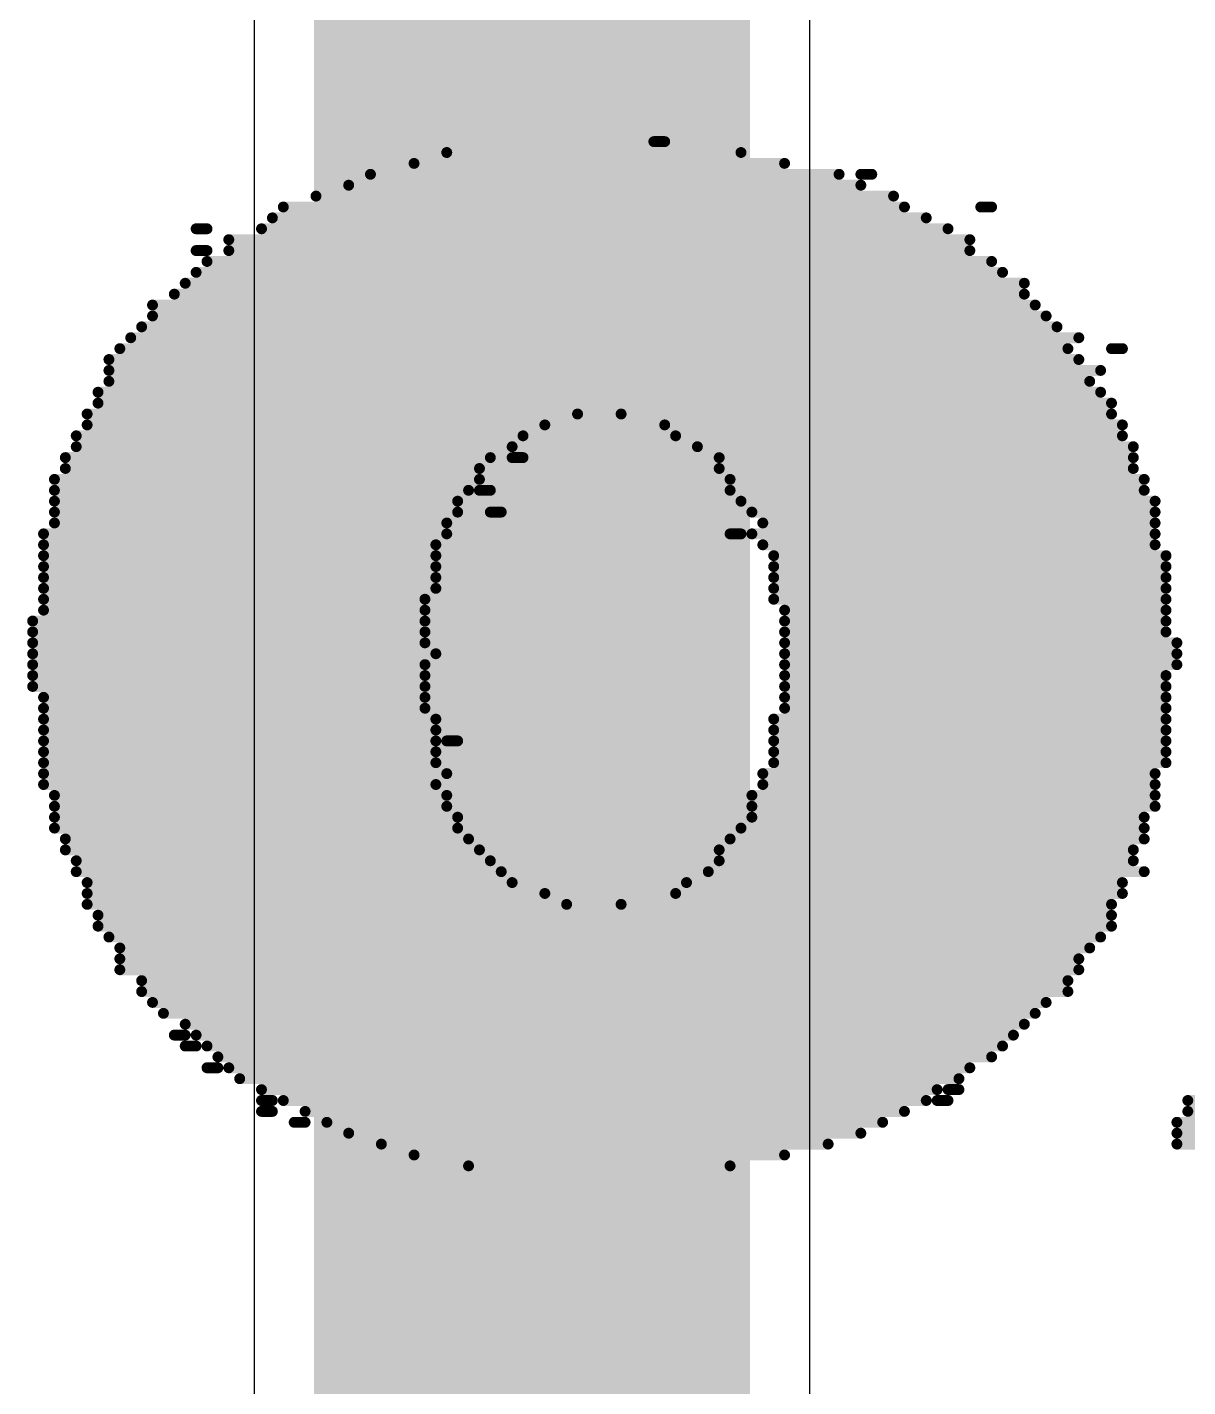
# Model space of a CAD drawing. Header units: inches. Extents: x -0.3 to 9.9, y -0.4 to 5.
# Drawn here: x 1.8735 to 1.98, y 1.3787 to 1.5035 of the extents above; entities that cross this region are included whole.
import ezdxf

# ---------------------------------------------------------------- set-up
doc = ezdxf.new("R2010")
doc.units = ezdxf.units.IN
doc.header["$MEASUREMENT"] = 0
doc.layers.add('Bottom Overlay', color=54, linetype='Continuous')
doc.layers.add('Top Layer', color=1, linetype='Continuous')

msp = doc.modelspace()

# ---------------------------------------------------------------- linework, layer by layer
at = {"layer": 'Bottom Overlay'}
for points in [[(1.912, 1.492, 0.001, 0.001, 0), (1.939, 1.492, 0.001, 0.001, 0)], [(1.931, 1.493, 0.001, 0.001, 0), (1.932, 1.493, 0.001, 0.001, 0)], [(1.909, 1.491, 0.001, 0.001, 0), (1.943, 1.491, 0.001, 0.001, 0)], [(1.905, 1.49, 0.001, 0.001, 0), (1.948, 1.49, 0.001, 0.001, 0)], [(1.95, 1.49, 0.001, 0.001, 0), (1.951, 1.49, 0.001, 0.001, 0)], [(1.903, 1.489, 0.001, 0.001, 0), (1.95, 1.489, 0.001, 0.001, 0)], [(1.897, 1.487, 0.001, 0.001, 0), (1.954, 1.487, 0.001, 0.001, 0)], [(1.9, 1.488, 0.001, 0.001, 0), (1.953, 1.488, 0.001, 0.001, 0)], [(1.961, 1.487, 0.001, 0.001, 0), (1.962, 1.487, 0.001, 0.001, 0)], [(1.896, 1.486, 0.001, 0.001, 0), (1.956, 1.486, 0.001, 0.001, 0)], [(1.889, 1.485, 0.001, 0.001, 0), (1.89, 1.485, 0.001, 0.001, 0)], [(1.895, 1.485, 0.001, 0.001, 0), (1.958, 1.485, 0.001, 0.001, 0)], [(1.892, 1.484, 0.001, 0.001, 0), (1.96, 1.484, 0.001, 0.001, 0)], [(1.889, 1.483, 0.001, 0.001, 0), (1.89, 1.483, 0.001, 0.001, 0)], [(1.89, 1.482, 0.001, 0.001, 0), (1.962, 1.482, 0.001, 0.001, 0)], [(1.892, 1.483, 0.001, 0.001, 0), (1.96, 1.483, 0.001, 0.001, 0)], [(1.889, 1.481, 0.001, 0.001, 0), (1.963, 1.481, 0.001, 0.001, 0)], [(1.888, 1.48, 0.001, 0.001, 0), (1.965, 1.48, 0.001, 0.001, 0)], [(1.887, 1.479, 0.001, 0.001, 0), (1.965, 1.479, 0.001, 0.001, 0)], [(1.885, 1.478, 0.001, 0.001, 0), (1.966, 1.478, 0.001, 0.001, 0)], [(1.885, 1.477, 0.001, 0.001, 0), (1.967, 1.477, 0.001, 0.001, 0)], [(1.884, 1.476, 0.001, 0.001, 0), (1.968, 1.476, 0.001, 0.001, 0)], [(1.883, 1.475, 0.001, 0.001, 0), (1.97, 1.475, 0.001, 0.001, 0)], [(1.882, 1.474, 0.001, 0.001, 0), (1.969, 1.474, 0.001, 0.001, 0)], [(1.973, 1.474, 0.001, 0.001, 0), (1.974, 1.474, 0.001, 0.001, 0)], [(1.881, 1.473, 0.001, 0.001, 0), (1.97, 1.473, 0.001, 0.001, 0)], [(1.881, 1.472, 0.001, 0.001, 0), (1.972, 1.472, 0.001, 0.001, 0)], [(1.881, 1.471, 0.001, 0.001, 0), (1.971, 1.471, 0.001, 0.001, 0)], [(1.88, 1.47, 0.001, 0.001, 0), (1.972, 1.47, 0.001, 0.001, 0)], [(1.88, 1.469, 0.001, 0.001, 0), (1.973, 1.469, 0.001, 0.001, 0)], [(1.879, 1.468, 0.001, 0.001, 0), (1.924, 1.468, 0.001, 0.001, 0)], [(1.879, 1.467, 0.001, 0.001, 0), (1.921, 1.467, 0.001, 0.001, 0)], [(1.928, 1.468, 0.001, 0.001, 0), (1.973, 1.468, 0.001, 0.001, 0)], [(1.932, 1.467, 0.001, 0.001, 0), (1.974, 1.467, 0.001, 0.001, 0)], [(1.878, 1.466, 0.001, 0.001, 0), (1.919, 1.466, 0.001, 0.001, 0)], [(1.933, 1.466, 0.001, 0.001, 0), (1.974, 1.466, 0.001, 0.001, 0)], [(1.878, 1.465, 0.001, 0.001, 0), (1.918, 1.465, 0.001, 0.001, 0)], [(1.935, 1.465, 0.001, 0.001, 0), (1.975, 1.465, 0.001, 0.001, 0)], [(1.877, 1.464, 0.001, 0.001, 0), (1.916, 1.464, 0.001, 0.001, 0)], [(1.918, 1.464, 0.001, 0.001, 0), (1.919, 1.464, 0.001, 0.001, 0)], [(1.937, 1.464, 0.001, 0.001, 0), (1.975, 1.464, 0.001, 0.001, 0)], [(1.876, 1.462, 0.001, 0.001, 0), (1.915, 1.462, 0.001, 0.001, 0)], [(1.877, 1.463, 0.001, 0.001, 0), (1.915, 1.463, 0.001, 0.001, 0)], [(1.937, 1.463, 0.001, 0.001, 0), (1.975, 1.463, 0.001, 0.001, 0)], [(1.938, 1.462, 0.001, 0.001, 0), (1.976, 1.462, 0.001, 0.001, 0)], [(1.876, 1.461, 0.001, 0.001, 0), (1.914, 1.461, 0.001, 0.001, 0)], [(1.915, 1.461, 0.001, 0.001, 0), (1.916, 1.461, 0.001, 0.001, 0)], [(1.938, 1.461, 0.001, 0.001, 0), (1.976, 1.461, 0.001, 0.001, 0)], [(1.876, 1.46, 0.001, 0.001, 0), (1.913, 1.46, 0.001, 0.001, 0)], [(1.939, 1.46, 0.001, 0.001, 0), (1.977, 1.46, 0.001, 0.001, 0)], [(1.876, 1.459, 0.001, 0.001, 0), (1.913, 1.459, 0.001, 0.001, 0)], [(1.916, 1.459, 0.001, 0.001, 0), (1.917, 1.459, 0.001, 0.001, 0)], [(1.94, 1.459, 0.001, 0.001, 0), (1.977, 1.459, 0.001, 0.001, 0)], [(1.875, 1.457, 0.001, 0.001, 0), (1.912, 1.457, 0.001, 0.001, 0)], [(1.876, 1.458, 0.001, 0.001, 0), (1.912, 1.458, 0.001, 0.001, 0)], [(1.938, 1.457, 0.001, 0.001, 0), (1.939, 1.457, 0.001, 0.001, 0)], [(1.94, 1.457, 0.001, 0.001, 0), (1.977, 1.457, 0.001, 0.001, 0)], [(1.941, 1.458, 0.001, 0.001, 0), (1.977, 1.458, 0.001, 0.001, 0)], [(1.875, 1.456, 0.001, 0.001, 0), (1.911, 1.456, 0.001, 0.001, 0)], [(1.941, 1.456, 0.001, 0.001, 0), (1.977, 1.456, 0.001, 0.001, 0)], [(1.875, 1.455, 0.001, 0.001, 0), (1.911, 1.455, 0.001, 0.001, 0)], [(1.942, 1.455, 0.001, 0.001, 0), (1.978, 1.455, 0.001, 0.001, 0)], [(1.875, 1.454, 0.001, 0.001, 0), (1.911, 1.454, 0.001, 0.001, 0)], [(1.942, 1.454, 0.001, 0.001, 0), (1.978, 1.454, 0.001, 0.001, 0)], [(1.875, 1.453, 0.001, 0.001, 0), (1.911, 1.453, 0.001, 0.001, 0)], [(1.875, 1.452, 0.001, 0.001, 0), (1.911, 1.452, 0.001, 0.001, 0)], [(1.942, 1.453, 0.001, 0.001, 0), (1.978, 1.453, 0.001, 0.001, 0)], [(1.942, 1.452, 0.001, 0.001, 0), (1.978, 1.452, 0.001, 0.001, 0)], [(1.875, 1.451, 0.001, 0.001, 0), (1.91, 1.451, 0.001, 0.001, 0)], [(1.942, 1.451, 0.001, 0.001, 0), (1.978, 1.451, 0.001, 0.001, 0)], [(1.875, 1.45, 0.001, 0.001, 0), (1.91, 1.45, 0.001, 0.001, 0)], [(1.943, 1.45, 0.001, 0.001, 0), (1.978, 1.45, 0.001, 0.001, 0)], [(1.874, 1.449, 0.001, 0.001, 0), (1.91, 1.449, 0.001, 0.001, 0)], [(1.943, 1.449, 0.001, 0.001, 0), (1.978, 1.449, 0.001, 0.001, 0)], [(1.874, 1.448, 0.001, 0.001, 0), (1.91, 1.448, 0.001, 0.001, 0)], [(1.874, 1.447, 0.001, 0.001, 0), (1.91, 1.447, 0.001, 0.001, 0)], [(1.943, 1.448, 0.001, 0.001, 0), (1.978, 1.448, 0.001, 0.001, 0)], [(1.943, 1.447, 0.001, 0.001, 0), (1.979, 1.447, 0.001, 0.001, 0)], [(1.874, 1.446, 0.001, 0.001, 0), (1.911, 1.446, 0.001, 0.001, 0)], [(1.943, 1.446, 0.001, 0.001, 0), (1.979, 1.446, 0.001, 0.001, 0)], [(1.874, 1.445, 0.001, 0.001, 0), (1.91, 1.445, 0.001, 0.001, 0)], [(1.943, 1.445, 0.001, 0.001, 0), (1.979, 1.445, 0.001, 0.001, 0)], [(1.874, 1.444, 0.001, 0.001, 0), (1.91, 1.444, 0.001, 0.001, 0)], [(1.943, 1.444, 0.001, 0.001, 0), (1.978, 1.444, 0.001, 0.001, 0)], [(1.874, 1.443, 0.001, 0.001, 0), (1.91, 1.443, 0.001, 0.001, 0)], [(1.875, 1.442, 0.001, 0.001, 0), (1.91, 1.442, 0.001, 0.001, 0)], [(1.943, 1.443, 0.001, 0.001, 0), (1.978, 1.443, 0.001, 0.001, 0)], [(1.943, 1.442, 0.001, 0.001, 0), (1.978, 1.442, 0.001, 0.001, 0)], [(1.875, 1.441, 0.001, 0.001, 0), (1.91, 1.441, 0.001, 0.001, 0)], [(1.943, 1.441, 0.001, 0.001, 0), (1.978, 1.441, 0.001, 0.001, 0)], [(1.875, 1.44, 0.001, 0.001, 0), (1.911, 1.44, 0.001, 0.001, 0)], [(1.942, 1.44, 0.001, 0.001, 0), (1.978, 1.44, 0.001, 0.001, 0)], [(1.875, 1.439, 0.001, 0.001, 0), (1.911, 1.439, 0.001, 0.001, 0)], [(1.942, 1.439, 0.001, 0.001, 0), (1.978, 1.439, 0.001, 0.001, 0)], [(1.875, 1.438, 0.001, 0.001, 0), (1.911, 1.438, 0.001, 0.001, 0)], [(1.875, 1.437, 0.001, 0.001, 0), (1.911, 1.437, 0.001, 0.001, 0)], [(1.912, 1.438, 0.001, 0.001, 0), (1.913, 1.438, 0.001, 0.001, 0)], [(1.942, 1.438, 0.001, 0.001, 0), (1.978, 1.438, 0.001, 0.001, 0)], [(1.942, 1.437, 0.001, 0.001, 0), (1.978, 1.437, 0.001, 0.001, 0)], [(1.875, 1.436, 0.001, 0.001, 0), (1.911, 1.436, 0.001, 0.001, 0)], [(1.942, 1.436, 0.001, 0.001, 0), (1.978, 1.436, 0.001, 0.001, 0)], [(1.875, 1.435, 0.001, 0.001, 0), (1.912, 1.435, 0.001, 0.001, 0)], [(1.941, 1.435, 0.001, 0.001, 0), (1.977, 1.435, 0.001, 0.001, 0)], [(1.875, 1.434, 0.001, 0.001, 0), (1.911, 1.434, 0.001, 0.001, 0)], [(1.941, 1.434, 0.001, 0.001, 0), (1.977, 1.434, 0.001, 0.001, 0)], [(1.876, 1.433, 0.001, 0.001, 0), (1.912, 1.433, 0.001, 0.001, 0)], [(1.876, 1.432, 0.001, 0.001, 0), (1.912, 1.432, 0.001, 0.001, 0)], [(1.94, 1.433, 0.001, 0.001, 0), (1.977, 1.433, 0.001, 0.001, 0)], [(1.94, 1.432, 0.001, 0.001, 0), (1.977, 1.432, 0.001, 0.001, 0)], [(1.876, 1.431, 0.001, 0.001, 0), (1.913, 1.431, 0.001, 0.001, 0)], [(1.94, 1.431, 0.001, 0.001, 0), (1.976, 1.431, 0.001, 0.001, 0)], [(1.876, 1.43, 0.001, 0.001, 0), (1.913, 1.43, 0.001, 0.001, 0)], [(1.939, 1.43, 0.001, 0.001, 0), (1.976, 1.43, 0.001, 0.001, 0)], [(1.877, 1.429, 0.001, 0.001, 0), (1.914, 1.429, 0.001, 0.001, 0)], [(1.938, 1.429, 0.001, 0.001, 0), (1.976, 1.429, 0.001, 0.001, 0)], [(1.877, 1.428, 0.001, 0.001, 0), (1.915, 1.428, 0.001, 0.001, 0)], [(1.878, 1.427, 0.001, 0.001, 0), (1.916, 1.427, 0.001, 0.001, 0)], [(1.937, 1.428, 0.001, 0.001, 0), (1.975, 1.428, 0.001, 0.001, 0)], [(1.937, 1.427, 0.001, 0.001, 0), (1.975, 1.427, 0.001, 0.001, 0)], [(1.878, 1.426, 0.001, 0.001, 0), (1.917, 1.426, 0.001, 0.001, 0)], [(1.936, 1.426, 0.001, 0.001, 0), (1.976, 1.426, 0.001, 0.001, 0)], [(1.879, 1.425, 0.001, 0.001, 0), (1.918, 1.425, 0.001, 0.001, 0)], [(1.934, 1.425, 0.001, 0.001, 0), (1.974, 1.425, 0.001, 0.001, 0)], [(1.879, 1.424, 0.001, 0.001, 0), (1.921, 1.424, 0.001, 0.001, 0)], [(1.933, 1.424, 0.001, 0.001, 0), (1.974, 1.424, 0.001, 0.001, 0)], [(1.879, 1.423, 0.001, 0.001, 0), (1.923, 1.423, 0.001, 0.001, 0)], [(1.88, 1.422, 0.001, 0.001, 0), (1.973, 1.422, 0.001, 0.001, 0)], [(1.928, 1.423, 0.001, 0.001, 0), (1.973, 1.423, 0.001, 0.001, 0)], [(1.88, 1.421, 0.001, 0.001, 0), (1.973, 1.421, 0.001, 0.001, 0)], [(1.881, 1.42, 0.001, 0.001, 0), (1.972, 1.42, 0.001, 0.001, 0)], [(1.882, 1.419, 0.001, 0.001, 0), (1.971, 1.419, 0.001, 0.001, 0)], [(1.882, 1.418, 0.001, 0.001, 0), (1.97, 1.418, 0.001, 0.001, 0)], [(1.882, 1.417, 0.001, 0.001, 0), (1.97, 1.417, 0.001, 0.001, 0)], [(1.884, 1.416, 0.001, 0.001, 0), (1.969, 1.416, 0.001, 0.001, 0)], [(1.884, 1.415, 0.001, 0.001, 0), (1.969, 1.415, 0.001, 0.001, 0)], [(1.885, 1.414, 0.001, 0.001, 0), (1.967, 1.414, 0.001, 0.001, 0)], [(1.886, 1.413, 0.001, 0.001, 0), (1.966, 1.413, 0.001, 0.001, 0)], [(1.888, 1.412, 0.001, 0.001, 0), (1.965, 1.412, 0.001, 0.001, 0)], [(1.887, 1.411, 0.001, 0.001, 0), (1.888, 1.411, 0.001, 0.001, 0)], [(1.889, 1.411, 0.001, 0.001, 0), (1.964, 1.411, 0.001, 0.001, 0)], [(1.888, 1.41, 0.001, 0.001, 0), (1.889, 1.41, 0.001, 0.001, 0)], [(1.89, 1.41, 0.001, 0.001, 0), (1.963, 1.41, 0.001, 0.001, 0)], [(1.891, 1.409, 0.001, 0.001, 0), (1.962, 1.409, 0.001, 0.001, 0)], [(1.89, 1.408, 0.001, 0.001, 0), (1.891, 1.408, 0.001, 0.001, 0)], [(1.892, 1.408, 0.001, 0.001, 0), (1.96, 1.408, 0.001, 0.001, 0)], [(1.893, 1.407, 0.001, 0.001, 0), (1.959, 1.407, 0.001, 0.001, 0)], [(1.895, 1.406, 0.001, 0.001, 0), (1.957, 1.406, 0.001, 0.001, 0)], [(1.958, 1.406, 0.001, 0.001, 0), (1.959, 1.406, 0.001, 0.001, 0)], [(1.895, 1.405, 0.001, 0.001, 0), (1.896, 1.405, 0.001, 0.001, 0)], [(1.897, 1.405, 0.001, 0.001, 0), (1.956, 1.405, 0.001, 0.001, 0)], [(1.957, 1.405, 0.001, 0.001, 0), (1.958, 1.405, 0.001, 0.001, 0)], [(1.98, 1.405, 0.001, 0.001, 0), (2.025, 1.405, 0.001, 0.001, 0)], [(1.895, 1.404, 0.001, 0.001, 0), (1.896, 1.404, 0.001, 0.001, 0)], [(1.899, 1.404, 0.001, 0.001, 0), (1.954, 1.404, 0.001, 0.001, 0)], [(1.98, 1.404, 0.001, 0.001, 0), (2.026, 1.404, 0.001, 0.001, 0)], [(1.898, 1.403, 0.001, 0.001, 0), (1.899, 1.403, 0.001, 0.001, 0)], [(1.901, 1.403, 0.001, 0.001, 0), (1.952, 1.403, 0.001, 0.001, 0)], [(1.903, 1.402, 0.001, 0.001, 0), (1.95, 1.402, 0.001, 0.001, 0)], [(1.979, 1.403, 0.001, 0.001, 0), (2.024, 1.403, 0.001, 0.001, 0)], [(1.979, 1.402, 0.001, 0.001, 0), (2.024, 1.402, 0.001, 0.001, 0)], [(1.906, 1.401, 0.001, 0.001, 0), (1.947, 1.401, 0.001, 0.001, 0)], [(1.979, 1.401, 0.001, 0.001, 0), (2.023, 1.401, 0.001, 0.001, 0)], [(1.909, 1.4, 0.001, 0.001, 0), (1.943, 1.4, 0.001, 0.001, 0)], [(1.914, 1.399, 0.001, 0.001, 0), (1.938, 1.399, 0.001, 0.001, 0)]]:
    msp.add_lwpolyline(points, format="xyseb", dxfattribs=at)
for points in [[(1.91175, 1.492, 0.0005, 0.0005, 1), (1.91225, 1.492, 0.0005, 0.0005, 1)], [(1.93075, 1.493, 0.0005, 0.0005, 1), (1.93125, 1.493, 0.0005, 0.0005, 1)], [(1.93175, 1.493, 0.0005, 0.0005, 1), (1.93225, 1.493, 0.0005, 0.0005, 1)], [(1.93875, 1.492, 0.0005, 0.0005, 1), (1.93925, 1.492, 0.0005, 0.0005, 1)], [(1.90875, 1.491, 0.0005, 0.0005, 1), (1.90925, 1.491, 0.0005, 0.0005, 1)], [(1.94275, 1.491, 0.0005, 0.0005, 1), (1.94325, 1.491, 0.0005, 0.0005, 1)], [(1.90475, 1.49, 0.0005, 0.0005, 1), (1.90525, 1.49, 0.0005, 0.0005, 1)], [(1.94775, 1.49, 0.0005, 0.0005, 1), (1.94825, 1.49, 0.0005, 0.0005, 1)], [(1.94975, 1.49, 0.0005, 0.0005, 1), (1.95025, 1.49, 0.0005, 0.0005, 1)], [(1.95075, 1.49, 0.0005, 0.0005, 1), (1.95125, 1.49, 0.0005, 0.0005, 1)], [(1.90275, 1.489, 0.0005, 0.0005, 1), (1.90325, 1.489, 0.0005, 0.0005, 1)], [(1.94975, 1.489, 0.0005, 0.0005, 1), (1.95025, 1.489, 0.0005, 0.0005, 1)], [(1.89675, 1.487, 0.0005, 0.0005, 1), (1.89725, 1.487, 0.0005, 0.0005, 1)], [(1.89975, 1.488, 0.0005, 0.0005, 1), (1.90025, 1.488, 0.0005, 0.0005, 1)], [(1.95275, 1.488, 0.0005, 0.0005, 1), (1.95325, 1.488, 0.0005, 0.0005, 1)], [(1.95375, 1.487, 0.0005, 0.0005, 1), (1.95425, 1.487, 0.0005, 0.0005, 1)], [(1.96075, 1.487, 0.0005, 0.0005, 1), (1.96125, 1.487, 0.0005, 0.0005, 1)], [(1.96175, 1.487, 0.0005, 0.0005, 1), (1.96225, 1.487, 0.0005, 0.0005, 1)], [(1.89575, 1.486, 0.0005, 0.0005, 1), (1.89625, 1.486, 0.0005, 0.0005, 1)], [(1.95575, 1.486, 0.0005, 0.0005, 1), (1.95625, 1.486, 0.0005, 0.0005, 1)], [(1.88875, 1.485, 0.0005, 0.0005, 1), (1.88925, 1.485, 0.0005, 0.0005, 1)], [(1.88975, 1.485, 0.0005, 0.0005, 1), (1.89025, 1.485, 0.0005, 0.0005, 1)], [(1.89475, 1.485, 0.0005, 0.0005, 1), (1.89525, 1.485, 0.0005, 0.0005, 1)], [(1.95775, 1.485, 0.0005, 0.0005, 1), (1.95825, 1.485, 0.0005, 0.0005, 1)], [(1.89175, 1.484, 0.0005, 0.0005, 1), (1.89225, 1.484, 0.0005, 0.0005, 1)], [(1.95975, 1.484, 0.0005, 0.0005, 1), (1.96025, 1.484, 0.0005, 0.0005, 1)], [(1.88875, 1.483, 0.0005, 0.0005, 1), (1.88925, 1.483, 0.0005, 0.0005, 1)], [(1.88975, 1.483, 0.0005, 0.0005, 1), (1.89025, 1.483, 0.0005, 0.0005, 1)], [(1.88975, 1.482, 0.0005, 0.0005, 1), (1.89025, 1.482, 0.0005, 0.0005, 1)], [(1.89175, 1.483, 0.0005, 0.0005, 1), (1.89225, 1.483, 0.0005, 0.0005, 1)], [(1.95975, 1.483, 0.0005, 0.0005, 1), (1.96025, 1.483, 0.0005, 0.0005, 1)], [(1.96175, 1.482, 0.0005, 0.0005, 1), (1.96225, 1.482, 0.0005, 0.0005, 1)], [(1.88875, 1.481, 0.0005, 0.0005, 1), (1.88925, 1.481, 0.0005, 0.0005, 1)], [(1.96275, 1.481, 0.0005, 0.0005, 1), (1.96325, 1.481, 0.0005, 0.0005, 1)], [(1.88775, 1.48, 0.0005, 0.0005, 1), (1.88825, 1.48, 0.0005, 0.0005, 1)], [(1.96475, 1.48, 0.0005, 0.0005, 1), (1.96525, 1.48, 0.0005, 0.0005, 1)], [(1.88675, 1.479, 0.0005, 0.0005, 1), (1.88725, 1.479, 0.0005, 0.0005, 1)], [(1.96475, 1.479, 0.0005, 0.0005, 1), (1.96525, 1.479, 0.0005, 0.0005, 1)], [(1.88475, 1.478, 0.0005, 0.0005, 1), (1.88525, 1.478, 0.0005, 0.0005, 1)], [(1.88475, 1.477, 0.0005, 0.0005, 1), (1.88525, 1.477, 0.0005, 0.0005, 1)], [(1.96575, 1.478, 0.0005, 0.0005, 1), (1.96625, 1.478, 0.0005, 0.0005, 1)], [(1.96675, 1.477, 0.0005, 0.0005, 1), (1.96725, 1.477, 0.0005, 0.0005, 1)], [(1.88375, 1.476, 0.0005, 0.0005, 1), (1.88425, 1.476, 0.0005, 0.0005, 1)], [(1.96775, 1.476, 0.0005, 0.0005, 1), (1.96825, 1.476, 0.0005, 0.0005, 1)], [(1.88275, 1.475, 0.0005, 0.0005, 1), (1.88325, 1.475, 0.0005, 0.0005, 1)], [(1.96975, 1.475, 0.0005, 0.0005, 1), (1.97025, 1.475, 0.0005, 0.0005, 1)], [(1.88175, 1.474, 0.0005, 0.0005, 1), (1.88225, 1.474, 0.0005, 0.0005, 1)], [(1.96875, 1.474, 0.0005, 0.0005, 1), (1.96925, 1.474, 0.0005, 0.0005, 1)], [(1.97275, 1.474, 0.0005, 0.0005, 1), (1.97325, 1.474, 0.0005, 0.0005, 1)], [(1.97375, 1.474, 0.0005, 0.0005, 1), (1.97425, 1.474, 0.0005, 0.0005, 1)], [(1.88075, 1.473, 0.0005, 0.0005, 1), (1.88125, 1.473, 0.0005, 0.0005, 1)], [(1.88075, 1.472, 0.0005, 0.0005, 1), (1.88125, 1.472, 0.0005, 0.0005, 1)], [(1.96975, 1.473, 0.0005, 0.0005, 1), (1.97025, 1.473, 0.0005, 0.0005, 1)], [(1.97175, 1.472, 0.0005, 0.0005, 1), (1.97225, 1.472, 0.0005, 0.0005, 1)], [(1.88075, 1.471, 0.0005, 0.0005, 1), (1.88125, 1.471, 0.0005, 0.0005, 1)], [(1.97075, 1.471, 0.0005, 0.0005, 1), (1.97125, 1.471, 0.0005, 0.0005, 1)], [(1.87975, 1.47, 0.0005, 0.0005, 1), (1.88025, 1.47, 0.0005, 0.0005, 1)], [(1.97175, 1.47, 0.0005, 0.0005, 1), (1.97225, 1.47, 0.0005, 0.0005, 1)], [(1.87975, 1.469, 0.0005, 0.0005, 1), (1.88025, 1.469, 0.0005, 0.0005, 1)], [(1.97275, 1.469, 0.0005, 0.0005, 1), (1.97325, 1.469, 0.0005, 0.0005, 1)], [(1.87875, 1.468, 0.0005, 0.0005, 1), (1.87925, 1.468, 0.0005, 0.0005, 1)], [(1.87875, 1.467, 0.0005, 0.0005, 1), (1.87925, 1.467, 0.0005, 0.0005, 1)], [(1.92075, 1.467, 0.0005, 0.0005, 1), (1.92125, 1.467, 0.0005, 0.0005, 1)], [(1.92375, 1.468, 0.0005, 0.0005, 1), (1.92425, 1.468, 0.0005, 0.0005, 1)], [(1.92775, 1.468, 0.0005, 0.0005, 1), (1.92825, 1.468, 0.0005, 0.0005, 1)], [(1.93175, 1.467, 0.0005, 0.0005, 1), (1.93225, 1.467, 0.0005, 0.0005, 1)], [(1.97275, 1.468, 0.0005, 0.0005, 1), (1.97325, 1.468, 0.0005, 0.0005, 1)], [(1.97375, 1.467, 0.0005, 0.0005, 1), (1.97425, 1.467, 0.0005, 0.0005, 1)], [(1.87775, 1.466, 0.0005, 0.0005, 1), (1.87825, 1.466, 0.0005, 0.0005, 1)], [(1.91875, 1.466, 0.0005, 0.0005, 1), (1.91925, 1.466, 0.0005, 0.0005, 1)], [(1.93275, 1.466, 0.0005, 0.0005, 1), (1.93325, 1.466, 0.0005, 0.0005, 1)], [(1.97375, 1.466, 0.0005, 0.0005, 1), (1.97425, 1.466, 0.0005, 0.0005, 1)], [(1.87775, 1.465, 0.0005, 0.0005, 1), (1.87825, 1.465, 0.0005, 0.0005, 1)], [(1.91775, 1.465, 0.0005, 0.0005, 1), (1.91825, 1.465, 0.0005, 0.0005, 1)], [(1.93475, 1.465, 0.0005, 0.0005, 1), (1.93525, 1.465, 0.0005, 0.0005, 1)], [(1.97475, 1.465, 0.0005, 0.0005, 1), (1.97525, 1.465, 0.0005, 0.0005, 1)], [(1.87675, 1.464, 0.0005, 0.0005, 1), (1.87725, 1.464, 0.0005, 0.0005, 1)], [(1.91575, 1.464, 0.0005, 0.0005, 1), (1.91625, 1.464, 0.0005, 0.0005, 1)], [(1.91775, 1.464, 0.0005, 0.0005, 1), (1.91825, 1.464, 0.0005, 0.0005, 1)], [(1.91875, 1.464, 0.0005, 0.0005, 1), (1.91925, 1.464, 0.0005, 0.0005, 1)], [(1.93675, 1.464, 0.0005, 0.0005, 1), (1.93725, 1.464, 0.0005, 0.0005, 1)], [(1.97475, 1.464, 0.0005, 0.0005, 1), (1.97525, 1.464, 0.0005, 0.0005, 1)], [(1.87575, 1.462, 0.0005, 0.0005, 1), (1.87625, 1.462, 0.0005, 0.0005, 1)], [(1.87675, 1.463, 0.0005, 0.0005, 1), (1.87725, 1.463, 0.0005, 0.0005, 1)], [(1.91475, 1.463, 0.0005, 0.0005, 1), (1.91525, 1.463, 0.0005, 0.0005, 1)], [(1.91475, 1.462, 0.0005, 0.0005, 1), (1.91525, 1.462, 0.0005, 0.0005, 1)], [(1.93675, 1.463, 0.0005, 0.0005, 1), (1.93725, 1.463, 0.0005, 0.0005, 1)], [(1.93775, 1.462, 0.0005, 0.0005, 1), (1.93825, 1.462, 0.0005, 0.0005, 1)], [(1.97475, 1.463, 0.0005, 0.0005, 1), (1.97525, 1.463, 0.0005, 0.0005, 1)], [(1.97575, 1.462, 0.0005, 0.0005, 1), (1.97625, 1.462, 0.0005, 0.0005, 1)], [(1.87575, 1.461, 0.0005, 0.0005, 1), (1.87625, 1.461, 0.0005, 0.0005, 1)], [(1.91375, 1.461, 0.0005, 0.0005, 1), (1.91425, 1.461, 0.0005, 0.0005, 1)], [(1.91475, 1.461, 0.0005, 0.0005, 1), (1.91525, 1.461, 0.0005, 0.0005, 1)], [(1.91575, 1.461, 0.0005, 0.0005, 1), (1.91625, 1.461, 0.0005, 0.0005, 1)], [(1.93775, 1.461, 0.0005, 0.0005, 1), (1.93825, 1.461, 0.0005, 0.0005, 1)], [(1.97575, 1.461, 0.0005, 0.0005, 1), (1.97625, 1.461, 0.0005, 0.0005, 1)], [(1.87575, 1.46, 0.0005, 0.0005, 1), (1.87625, 1.46, 0.0005, 0.0005, 1)], [(1.91275, 1.46, 0.0005, 0.0005, 1), (1.91325, 1.46, 0.0005, 0.0005, 1)], [(1.93875, 1.46, 0.0005, 0.0005, 1), (1.93925, 1.46, 0.0005, 0.0005, 1)], [(1.97675, 1.46, 0.0005, 0.0005, 1), (1.97725, 1.46, 0.0005, 0.0005, 1)], [(1.87575, 1.459, 0.0005, 0.0005, 1), (1.87625, 1.459, 0.0005, 0.0005, 1)], [(1.91275, 1.459, 0.0005, 0.0005, 1), (1.91325, 1.459, 0.0005, 0.0005, 1)], [(1.91575, 1.459, 0.0005, 0.0005, 1), (1.91625, 1.459, 0.0005, 0.0005, 1)], [(1.91675, 1.459, 0.0005, 0.0005, 1), (1.91725, 1.459, 0.0005, 0.0005, 1)], [(1.93975, 1.459, 0.0005, 0.0005, 1), (1.94025, 1.459, 0.0005, 0.0005, 1)], [(1.97675, 1.459, 0.0005, 0.0005, 1), (1.97725, 1.459, 0.0005, 0.0005, 1)], [(1.87475, 1.457, 0.0005, 0.0005, 1), (1.87525, 1.457, 0.0005, 0.0005, 1)], [(1.87575, 1.458, 0.0005, 0.0005, 1), (1.87625, 1.458, 0.0005, 0.0005, 1)], [(1.91175, 1.458, 0.0005, 0.0005, 1), (1.91225, 1.458, 0.0005, 0.0005, 1)], [(1.91175, 1.457, 0.0005, 0.0005, 1), (1.91225, 1.457, 0.0005, 0.0005, 1)], [(1.93775, 1.457, 0.0005, 0.0005, 1), (1.93825, 1.457, 0.0005, 0.0005, 1)], [(1.93875, 1.457, 0.0005, 0.0005, 1), (1.93925, 1.457, 0.0005, 0.0005, 1)], [(1.93975, 1.457, 0.0005, 0.0005, 1), (1.94025, 1.457, 0.0005, 0.0005, 1)], [(1.94075, 1.458, 0.0005, 0.0005, 1), (1.94125, 1.458, 0.0005, 0.0005, 1)], [(1.97675, 1.458, 0.0005, 0.0005, 1), (1.97725, 1.458, 0.0005, 0.0005, 1)], [(1.97675, 1.457, 0.0005, 0.0005, 1), (1.97725, 1.457, 0.0005, 0.0005, 1)], [(1.87475, 1.456, 0.0005, 0.0005, 1), (1.87525, 1.456, 0.0005, 0.0005, 1)], [(1.91075, 1.456, 0.0005, 0.0005, 1), (1.91125, 1.456, 0.0005, 0.0005, 1)], [(1.94075, 1.456, 0.0005, 0.0005, 1), (1.94125, 1.456, 0.0005, 0.0005, 1)], [(1.97675, 1.456, 0.0005, 0.0005, 1), (1.97725, 1.456, 0.0005, 0.0005, 1)], [(1.87475, 1.455, 0.0005, 0.0005, 1), (1.87525, 1.455, 0.0005, 0.0005, 1)], [(1.91075, 1.455, 0.0005, 0.0005, 1), (1.91125, 1.455, 0.0005, 0.0005, 1)], [(1.94175, 1.455, 0.0005, 0.0005, 1), (1.94225, 1.455, 0.0005, 0.0005, 1)], [(1.97775, 1.455, 0.0005, 0.0005, 1), (1.97825, 1.455, 0.0005, 0.0005, 1)], [(1.87475, 1.454, 0.0005, 0.0005, 1), (1.87525, 1.454, 0.0005, 0.0005, 1)], [(1.91075, 1.454, 0.0005, 0.0005, 1), (1.91125, 1.454, 0.0005, 0.0005, 1)], [(1.94175, 1.454, 0.0005, 0.0005, 1), (1.94225, 1.454, 0.0005, 0.0005, 1)], [(1.97775, 1.454, 0.0005, 0.0005, 1), (1.97825, 1.454, 0.0005, 0.0005, 1)], [(1.87475, 1.453, 0.0005, 0.0005, 1), (1.87525, 1.453, 0.0005, 0.0005, 1)], [(1.87475, 1.452, 0.0005, 0.0005, 1), (1.87525, 1.452, 0.0005, 0.0005, 1)], [(1.91075, 1.453, 0.0005, 0.0005, 1), (1.91125, 1.453, 0.0005, 0.0005, 1)], [(1.91075, 1.452, 0.0005, 0.0005, 1), (1.91125, 1.452, 0.0005, 0.0005, 1)], [(1.94175, 1.453, 0.0005, 0.0005, 1), (1.94225, 1.453, 0.0005, 0.0005, 1)], [(1.94175, 1.452, 0.0005, 0.0005, 1), (1.94225, 1.452, 0.0005, 0.0005, 1)], [(1.97775, 1.453, 0.0005, 0.0005, 1), (1.97825, 1.453, 0.0005, 0.0005, 1)], [(1.97775, 1.452, 0.0005, 0.0005, 1), (1.97825, 1.452, 0.0005, 0.0005, 1)], [(1.87475, 1.451, 0.0005, 0.0005, 1), (1.87525, 1.451, 0.0005, 0.0005, 1)], [(1.90975, 1.451, 0.0005, 0.0005, 1), (1.91025, 1.451, 0.0005, 0.0005, 1)], [(1.94175, 1.451, 0.0005, 0.0005, 1), (1.94225, 1.451, 0.0005, 0.0005, 1)], [(1.97775, 1.451, 0.0005, 0.0005, 1), (1.97825, 1.451, 0.0005, 0.0005, 1)], [(1.87475, 1.45, 0.0005, 0.0005, 1), (1.87525, 1.45, 0.0005, 0.0005, 1)], [(1.90975, 1.45, 0.0005, 0.0005, 1), (1.91025, 1.45, 0.0005, 0.0005, 1)], [(1.94275, 1.45, 0.0005, 0.0005, 1), (1.94325, 1.45, 0.0005, 0.0005, 1)], [(1.97775, 1.45, 0.0005, 0.0005, 1), (1.97825, 1.45, 0.0005, 0.0005, 1)], [(1.87375, 1.449, 0.0005, 0.0005, 1), (1.87425, 1.449, 0.0005, 0.0005, 1)], [(1.90975, 1.449, 0.0005, 0.0005, 1), (1.91025, 1.449, 0.0005, 0.0005, 1)], [(1.94275, 1.449, 0.0005, 0.0005, 1), (1.94325, 1.449, 0.0005, 0.0005, 1)], [(1.97775, 1.449, 0.0005, 0.0005, 1), (1.97825, 1.449, 0.0005, 0.0005, 1)], [(1.87375, 1.448, 0.0005, 0.0005, 1), (1.87425, 1.448, 0.0005, 0.0005, 1)], [(1.87375, 1.447, 0.0005, 0.0005, 1), (1.87425, 1.447, 0.0005, 0.0005, 1)], [(1.90975, 1.448, 0.0005, 0.0005, 1), (1.91025, 1.448, 0.0005, 0.0005, 1)], [(1.90975, 1.447, 0.0005, 0.0005, 1), (1.91025, 1.447, 0.0005, 0.0005, 1)], [(1.94275, 1.448, 0.0005, 0.0005, 1), (1.94325, 1.448, 0.0005, 0.0005, 1)], [(1.94275, 1.447, 0.0005, 0.0005, 1), (1.94325, 1.447, 0.0005, 0.0005, 1)], [(1.97775, 1.448, 0.0005, 0.0005, 1), (1.97825, 1.448, 0.0005, 0.0005, 1)], [(1.97875, 1.447, 0.0005, 0.0005, 1), (1.97925, 1.447, 0.0005, 0.0005, 1)], [(1.87375, 1.446, 0.0005, 0.0005, 1), (1.87425, 1.446, 0.0005, 0.0005, 1)], [(1.91075, 1.446, 0.0005, 0.0005, 1), (1.91125, 1.446, 0.0005, 0.0005, 1)], [(1.94275, 1.446, 0.0005, 0.0005, 1), (1.94325, 1.446, 0.0005, 0.0005, 1)], [(1.97875, 1.446, 0.0005, 0.0005, 1), (1.97925, 1.446, 0.0005, 0.0005, 1)], [(1.87375, 1.445, 0.0005, 0.0005, 1), (1.87425, 1.445, 0.0005, 0.0005, 1)], [(1.90975, 1.445, 0.0005, 0.0005, 1), (1.91025, 1.445, 0.0005, 0.0005, 1)], [(1.94275, 1.445, 0.0005, 0.0005, 1), (1.94325, 1.445, 0.0005, 0.0005, 1)], [(1.97875, 1.445, 0.0005, 0.0005, 1), (1.97925, 1.445, 0.0005, 0.0005, 1)], [(1.87375, 1.444, 0.0005, 0.0005, 1), (1.87425, 1.444, 0.0005, 0.0005, 1)], [(1.90975, 1.444, 0.0005, 0.0005, 1), (1.91025, 1.444, 0.0005, 0.0005, 1)], [(1.94275, 1.444, 0.0005, 0.0005, 1), (1.94325, 1.444, 0.0005, 0.0005, 1)], [(1.97775, 1.444, 0.0005, 0.0005, 1), (1.97825, 1.444, 0.0005, 0.0005, 1)], [(1.87375, 1.443, 0.0005, 0.0005, 1), (1.87425, 1.443, 0.0005, 0.0005, 1)], [(1.87475, 1.442, 0.0005, 0.0005, 1), (1.87525, 1.442, 0.0005, 0.0005, 1)], [(1.90975, 1.443, 0.0005, 0.0005, 1), (1.91025, 1.443, 0.0005, 0.0005, 1)], [(1.90975, 1.442, 0.0005, 0.0005, 1), (1.91025, 1.442, 0.0005, 0.0005, 1)], [(1.94275, 1.443, 0.0005, 0.0005, 1), (1.94325, 1.443, 0.0005, 0.0005, 1)], [(1.94275, 1.442, 0.0005, 0.0005, 1), (1.94325, 1.442, 0.0005, 0.0005, 1)], [(1.97775, 1.443, 0.0005, 0.0005, 1), (1.97825, 1.443, 0.0005, 0.0005, 1)], [(1.97775, 1.442, 0.0005, 0.0005, 1), (1.97825, 1.442, 0.0005, 0.0005, 1)], [(1.87475, 1.441, 0.0005, 0.0005, 1), (1.87525, 1.441, 0.0005, 0.0005, 1)], [(1.90975, 1.441, 0.0005, 0.0005, 1), (1.91025, 1.441, 0.0005, 0.0005, 1)], [(1.94275, 1.441, 0.0005, 0.0005, 1), (1.94325, 1.441, 0.0005, 0.0005, 1)], [(1.97775, 1.441, 0.0005, 0.0005, 1), (1.97825, 1.441, 0.0005, 0.0005, 1)], [(1.87475, 1.44, 0.0005, 0.0005, 1), (1.87525, 1.44, 0.0005, 0.0005, 1)], [(1.91075, 1.44, 0.0005, 0.0005, 1), (1.91125, 1.44, 0.0005, 0.0005, 1)], [(1.94175, 1.44, 0.0005, 0.0005, 1), (1.94225, 1.44, 0.0005, 0.0005, 1)], [(1.97775, 1.44, 0.0005, 0.0005, 1), (1.97825, 1.44, 0.0005, 0.0005, 1)], [(1.87475, 1.439, 0.0005, 0.0005, 1), (1.87525, 1.439, 0.0005, 0.0005, 1)], [(1.91075, 1.439, 0.0005, 0.0005, 1), (1.91125, 1.439, 0.0005, 0.0005, 1)], [(1.94175, 1.439, 0.0005, 0.0005, 1), (1.94225, 1.439, 0.0005, 0.0005, 1)], [(1.97775, 1.439, 0.0005, 0.0005, 1), (1.97825, 1.439, 0.0005, 0.0005, 1)], [(1.87475, 1.438, 0.0005, 0.0005, 1), (1.87525, 1.438, 0.0005, 0.0005, 1)], [(1.87475, 1.437, 0.0005, 0.0005, 1), (1.87525, 1.437, 0.0005, 0.0005, 1)], [(1.91075, 1.438, 0.0005, 0.0005, 1), (1.91125, 1.438, 0.0005, 0.0005, 1)], [(1.91075, 1.437, 0.0005, 0.0005, 1), (1.91125, 1.437, 0.0005, 0.0005, 1)], [(1.91175, 1.438, 0.0005, 0.0005, 1), (1.91225, 1.438, 0.0005, 0.0005, 1)], [(1.91275, 1.438, 0.0005, 0.0005, 1), (1.91325, 1.438, 0.0005, 0.0005, 1)], [(1.94175, 1.438, 0.0005, 0.0005, 1), (1.94225, 1.438, 0.0005, 0.0005, 1)], [(1.94175, 1.437, 0.0005, 0.0005, 1), (1.94225, 1.437, 0.0005, 0.0005, 1)], [(1.97775, 1.438, 0.0005, 0.0005, 1), (1.97825, 1.438, 0.0005, 0.0005, 1)], [(1.97775, 1.437, 0.0005, 0.0005, 1), (1.97825, 1.437, 0.0005, 0.0005, 1)], [(1.87475, 1.436, 0.0005, 0.0005, 1), (1.87525, 1.436, 0.0005, 0.0005, 1)], [(1.91075, 1.436, 0.0005, 0.0005, 1), (1.91125, 1.436, 0.0005, 0.0005, 1)], [(1.94175, 1.436, 0.0005, 0.0005, 1), (1.94225, 1.436, 0.0005, 0.0005, 1)], [(1.97775, 1.436, 0.0005, 0.0005, 1), (1.97825, 1.436, 0.0005, 0.0005, 1)], [(1.87475, 1.435, 0.0005, 0.0005, 1), (1.87525, 1.435, 0.0005, 0.0005, 1)], [(1.91175, 1.435, 0.0005, 0.0005, 1), (1.91225, 1.435, 0.0005, 0.0005, 1)], [(1.94075, 1.435, 0.0005, 0.0005, 1), (1.94125, 1.435, 0.0005, 0.0005, 1)], [(1.97675, 1.435, 0.0005, 0.0005, 1), (1.97725, 1.435, 0.0005, 0.0005, 1)], [(1.87475, 1.434, 0.0005, 0.0005, 1), (1.87525, 1.434, 0.0005, 0.0005, 1)], [(1.91075, 1.434, 0.0005, 0.0005, 1), (1.91125, 1.434, 0.0005, 0.0005, 1)], [(1.94075, 1.434, 0.0005, 0.0005, 1), (1.94125, 1.434, 0.0005, 0.0005, 1)], [(1.97675, 1.434, 0.0005, 0.0005, 1), (1.97725, 1.434, 0.0005, 0.0005, 1)], [(1.87575, 1.433, 0.0005, 0.0005, 1), (1.87625, 1.433, 0.0005, 0.0005, 1)], [(1.87575, 1.432, 0.0005, 0.0005, 1), (1.87625, 1.432, 0.0005, 0.0005, 1)], [(1.91175, 1.433, 0.0005, 0.0005, 1), (1.91225, 1.433, 0.0005, 0.0005, 1)], [(1.91175, 1.432, 0.0005, 0.0005, 1), (1.91225, 1.432, 0.0005, 0.0005, 1)], [(1.93975, 1.433, 0.0005, 0.0005, 1), (1.94025, 1.433, 0.0005, 0.0005, 1)], [(1.93975, 1.432, 0.0005, 0.0005, 1), (1.94025, 1.432, 0.0005, 0.0005, 1)], [(1.97675, 1.433, 0.0005, 0.0005, 1), (1.97725, 1.433, 0.0005, 0.0005, 1)], [(1.97675, 1.432, 0.0005, 0.0005, 1), (1.97725, 1.432, 0.0005, 0.0005, 1)], [(1.87575, 1.431, 0.0005, 0.0005, 1), (1.87625, 1.431, 0.0005, 0.0005, 1)], [(1.91275, 1.431, 0.0005, 0.0005, 1), (1.91325, 1.431, 0.0005, 0.0005, 1)], [(1.93975, 1.431, 0.0005, 0.0005, 1), (1.94025, 1.431, 0.0005, 0.0005, 1)], [(1.97575, 1.431, 0.0005, 0.0005, 1), (1.97625, 1.431, 0.0005, 0.0005, 1)], [(1.87575, 1.43, 0.0005, 0.0005, 1), (1.87625, 1.43, 0.0005, 0.0005, 1)], [(1.91275, 1.43, 0.0005, 0.0005, 1), (1.91325, 1.43, 0.0005, 0.0005, 1)], [(1.93875, 1.43, 0.0005, 0.0005, 1), (1.93925, 1.43, 0.0005, 0.0005, 1)], [(1.97575, 1.43, 0.0005, 0.0005, 1), (1.97625, 1.43, 0.0005, 0.0005, 1)], [(1.87675, 1.429, 0.0005, 0.0005, 1), (1.87725, 1.429, 0.0005, 0.0005, 1)], [(1.91375, 1.429, 0.0005, 0.0005, 1), (1.91425, 1.429, 0.0005, 0.0005, 1)], [(1.93775, 1.429, 0.0005, 0.0005, 1), (1.93825, 1.429, 0.0005, 0.0005, 1)], [(1.97575, 1.429, 0.0005, 0.0005, 1), (1.97625, 1.429, 0.0005, 0.0005, 1)], [(1.87675, 1.428, 0.0005, 0.0005, 1), (1.87725, 1.428, 0.0005, 0.0005, 1)], [(1.87775, 1.427, 0.0005, 0.0005, 1), (1.87825, 1.427, 0.0005, 0.0005, 1)], [(1.91475, 1.428, 0.0005, 0.0005, 1), (1.91525, 1.428, 0.0005, 0.0005, 1)], [(1.91575, 1.427, 0.0005, 0.0005, 1), (1.91625, 1.427, 0.0005, 0.0005, 1)], [(1.93675, 1.428, 0.0005, 0.0005, 1), (1.93725, 1.428, 0.0005, 0.0005, 1)], [(1.93675, 1.427, 0.0005, 0.0005, 1), (1.93725, 1.427, 0.0005, 0.0005, 1)], [(1.97475, 1.428, 0.0005, 0.0005, 1), (1.97525, 1.428, 0.0005, 0.0005, 1)], [(1.97475, 1.427, 0.0005, 0.0005, 1), (1.97525, 1.427, 0.0005, 0.0005, 1)], [(1.87775, 1.426, 0.0005, 0.0005, 1), (1.87825, 1.426, 0.0005, 0.0005, 1)], [(1.91675, 1.426, 0.0005, 0.0005, 1), (1.91725, 1.426, 0.0005, 0.0005, 1)], [(1.93575, 1.426, 0.0005, 0.0005, 1), (1.93625, 1.426, 0.0005, 0.0005, 1)], [(1.97575, 1.426, 0.0005, 0.0005, 1), (1.97625, 1.426, 0.0005, 0.0005, 1)], [(1.87875, 1.425, 0.0005, 0.0005, 1), (1.87925, 1.425, 0.0005, 0.0005, 1)], [(1.91775, 1.425, 0.0005, 0.0005, 1), (1.91825, 1.425, 0.0005, 0.0005, 1)], [(1.93375, 1.425, 0.0005, 0.0005, 1), (1.93425, 1.425, 0.0005, 0.0005, 1)], [(1.97375, 1.425, 0.0005, 0.0005, 1), (1.97425, 1.425, 0.0005, 0.0005, 1)], [(1.87875, 1.424, 0.0005, 0.0005, 1), (1.87925, 1.424, 0.0005, 0.0005, 1)], [(1.92075, 1.424, 0.0005, 0.0005, 1), (1.92125, 1.424, 0.0005, 0.0005, 1)], [(1.93275, 1.424, 0.0005, 0.0005, 1), (1.93325, 1.424, 0.0005, 0.0005, 1)], [(1.97375, 1.424, 0.0005, 0.0005, 1), (1.97425, 1.424, 0.0005, 0.0005, 1)], [(1.87875, 1.423, 0.0005, 0.0005, 1), (1.87925, 1.423, 0.0005, 0.0005, 1)], [(1.87975, 1.422, 0.0005, 0.0005, 1), (1.88025, 1.422, 0.0005, 0.0005, 1)], [(1.92275, 1.423, 0.0005, 0.0005, 1), (1.92325, 1.423, 0.0005, 0.0005, 1)], [(1.92775, 1.423, 0.0005, 0.0005, 1), (1.92825, 1.423, 0.0005, 0.0005, 1)], [(1.97275, 1.423, 0.0005, 0.0005, 1), (1.97325, 1.423, 0.0005, 0.0005, 1)], [(1.97275, 1.422, 0.0005, 0.0005, 1), (1.97325, 1.422, 0.0005, 0.0005, 1)], [(1.87975, 1.421, 0.0005, 0.0005, 1), (1.88025, 1.421, 0.0005, 0.0005, 1)], [(1.97275, 1.421, 0.0005, 0.0005, 1), (1.97325, 1.421, 0.0005, 0.0005, 1)], [(1.88075, 1.42, 0.0005, 0.0005, 1), (1.88125, 1.42, 0.0005, 0.0005, 1)], [(1.97175, 1.42, 0.0005, 0.0005, 1), (1.97225, 1.42, 0.0005, 0.0005, 1)], [(1.88175, 1.419, 0.0005, 0.0005, 1), (1.88225, 1.419, 0.0005, 0.0005, 1)], [(1.97075, 1.419, 0.0005, 0.0005, 1), (1.97125, 1.419, 0.0005, 0.0005, 1)], [(1.88175, 1.418, 0.0005, 0.0005, 1), (1.88225, 1.418, 0.0005, 0.0005, 1)], [(1.88175, 1.417, 0.0005, 0.0005, 1), (1.88225, 1.417, 0.0005, 0.0005, 1)], [(1.96975, 1.418, 0.0005, 0.0005, 1), (1.97025, 1.418, 0.0005, 0.0005, 1)], [(1.96975, 1.417, 0.0005, 0.0005, 1), (1.97025, 1.417, 0.0005, 0.0005, 1)], [(1.88375, 1.416, 0.0005, 0.0005, 1), (1.88425, 1.416, 0.0005, 0.0005, 1)], [(1.96875, 1.416, 0.0005, 0.0005, 1), (1.96925, 1.416, 0.0005, 0.0005, 1)], [(1.88375, 1.415, 0.0005, 0.0005, 1), (1.88425, 1.415, 0.0005, 0.0005, 1)], [(1.96875, 1.415, 0.0005, 0.0005, 1), (1.96925, 1.415, 0.0005, 0.0005, 1)], [(1.88475, 1.414, 0.0005, 0.0005, 1), (1.88525, 1.414, 0.0005, 0.0005, 1)], [(1.96675, 1.414, 0.0005, 0.0005, 1), (1.96725, 1.414, 0.0005, 0.0005, 1)], [(1.88575, 1.413, 0.0005, 0.0005, 1), (1.88625, 1.413, 0.0005, 0.0005, 1)], [(1.88775, 1.412, 0.0005, 0.0005, 1), (1.88825, 1.412, 0.0005, 0.0005, 1)], [(1.96475, 1.412, 0.0005, 0.0005, 1), (1.96525, 1.412, 0.0005, 0.0005, 1)], [(1.96575, 1.413, 0.0005, 0.0005, 1), (1.96625, 1.413, 0.0005, 0.0005, 1)], [(1.88675, 1.411, 0.0005, 0.0005, 1), (1.88725, 1.411, 0.0005, 0.0005, 1)], [(1.88775, 1.411, 0.0005, 0.0005, 1), (1.88825, 1.411, 0.0005, 0.0005, 1)], [(1.88875, 1.411, 0.0005, 0.0005, 1), (1.88925, 1.411, 0.0005, 0.0005, 1)], [(1.96375, 1.411, 0.0005, 0.0005, 1), (1.96425, 1.411, 0.0005, 0.0005, 1)], [(1.88775, 1.41, 0.0005, 0.0005, 1), (1.88825, 1.41, 0.0005, 0.0005, 1)], [(1.88875, 1.41, 0.0005, 0.0005, 1), (1.88925, 1.41, 0.0005, 0.0005, 1)], [(1.88975, 1.41, 0.0005, 0.0005, 1), (1.89025, 1.41, 0.0005, 0.0005, 1)], [(1.96275, 1.41, 0.0005, 0.0005, 1), (1.96325, 1.41, 0.0005, 0.0005, 1)], [(1.89075, 1.409, 0.0005, 0.0005, 1), (1.89125, 1.409, 0.0005, 0.0005, 1)], [(1.96175, 1.409, 0.0005, 0.0005, 1), (1.96225, 1.409, 0.0005, 0.0005, 1)], [(1.88975, 1.408, 0.0005, 0.0005, 1), (1.89025, 1.408, 0.0005, 0.0005, 1)], [(1.89075, 1.408, 0.0005, 0.0005, 1), (1.89125, 1.408, 0.0005, 0.0005, 1)], [(1.89175, 1.408, 0.0005, 0.0005, 1), (1.89225, 1.408, 0.0005, 0.0005, 1)], [(1.89275, 1.407, 0.0005, 0.0005, 1), (1.89325, 1.407, 0.0005, 0.0005, 1)], [(1.95875, 1.407, 0.0005, 0.0005, 1), (1.95925, 1.407, 0.0005, 0.0005, 1)], [(1.95975, 1.408, 0.0005, 0.0005, 1), (1.96025, 1.408, 0.0005, 0.0005, 1)], [(1.89475, 1.406, 0.0005, 0.0005, 1), (1.89525, 1.406, 0.0005, 0.0005, 1)], [(1.95675, 1.406, 0.0005, 0.0005, 1), (1.95725, 1.406, 0.0005, 0.0005, 1)], [(1.95775, 1.406, 0.0005, 0.0005, 1), (1.95825, 1.406, 0.0005, 0.0005, 1)], [(1.95875, 1.406, 0.0005, 0.0005, 1), (1.95925, 1.406, 0.0005, 0.0005, 1)], [(1.89475, 1.405, 0.0005, 0.0005, 1), (1.89525, 1.405, 0.0005, 0.0005, 1)], [(1.89575, 1.405, 0.0005, 0.0005, 1), (1.89625, 1.405, 0.0005, 0.0005, 1)], [(1.89675, 1.405, 0.0005, 0.0005, 1), (1.89725, 1.405, 0.0005, 0.0005, 1)], [(1.95575, 1.405, 0.0005, 0.0005, 1), (1.95625, 1.405, 0.0005, 0.0005, 1)], [(1.95675, 1.405, 0.0005, 0.0005, 1), (1.95725, 1.405, 0.0005, 0.0005, 1)], [(1.95775, 1.405, 0.0005, 0.0005, 1), (1.95825, 1.405, 0.0005, 0.0005, 1)], [(1.97975, 1.405, 0.0005, 0.0005, 1), (1.98025, 1.405, 0.0005, 0.0005, 1)], [(1.89475, 1.404, 0.0005, 0.0005, 1), (1.89525, 1.404, 0.0005, 0.0005, 1)], [(1.89575, 1.404, 0.0005, 0.0005, 1), (1.89625, 1.404, 0.0005, 0.0005, 1)], [(1.89875, 1.404, 0.0005, 0.0005, 1), (1.89925, 1.404, 0.0005, 0.0005, 1)], [(1.95375, 1.404, 0.0005, 0.0005, 1), (1.95425, 1.404, 0.0005, 0.0005, 1)], [(1.97975, 1.404, 0.0005, 0.0005, 1), (1.98025, 1.404, 0.0005, 0.0005, 1)], [(1.89775, 1.403, 0.0005, 0.0005, 1), (1.89825, 1.403, 0.0005, 0.0005, 1)], [(1.89875, 1.403, 0.0005, 0.0005, 1), (1.89925, 1.403, 0.0005, 0.0005, 1)], [(1.90075, 1.403, 0.0005, 0.0005, 1), (1.90125, 1.403, 0.0005, 0.0005, 1)], [(1.90275, 1.402, 0.0005, 0.0005, 1), (1.90325, 1.402, 0.0005, 0.0005, 1)], [(1.94975, 1.402, 0.0005, 0.0005, 1), (1.95025, 1.402, 0.0005, 0.0005, 1)], [(1.95175, 1.403, 0.0005, 0.0005, 1), (1.95225, 1.403, 0.0005, 0.0005, 1)], [(1.97875, 1.403, 0.0005, 0.0005, 1), (1.97925, 1.403, 0.0005, 0.0005, 1)], [(1.97875, 1.402, 0.0005, 0.0005, 1), (1.97925, 1.402, 0.0005, 0.0005, 1)], [(1.90575, 1.401, 0.0005, 0.0005, 1), (1.90625, 1.401, 0.0005, 0.0005, 1)], [(1.94675, 1.401, 0.0005, 0.0005, 1), (1.94725, 1.401, 0.0005, 0.0005, 1)], [(1.97875, 1.401, 0.0005, 0.0005, 1), (1.97925, 1.401, 0.0005, 0.0005, 1)], [(1.90875, 1.4, 0.0005, 0.0005, 1), (1.90925, 1.4, 0.0005, 0.0005, 1)], [(1.94275, 1.4, 0.0005, 0.0005, 1), (1.94325, 1.4, 0.0005, 0.0005, 1)], [(1.91375, 1.399, 0.0005, 0.0005, 1), (1.91425, 1.399, 0.0005, 0.0005, 1)], [(1.93775, 1.399, 0.0005, 0.0005, 1), (1.93825, 1.399, 0.0005, 0.0005, 1)]]:
    msp.add_lwpolyline(points, format="xyseb", close=True, dxfattribs=at)
at = {"layer": 'Top Layer'}
for p, q in [((1.94531, 1.20474), (1.94531, 1.56695)), ((1.89433, 1.54146), (1.89433, 1.19418))]:
    msp.add_line(p, q, dxfattribs=at)
msp.add_lwpolyline([(1.91982, 1.19418, 0.04, 0.04, 0), (1.91982, 1.56695, 0.04, 0.04, 0)], format="xyseb", dxfattribs=at)

doc.saveas('drawing.dxf')
